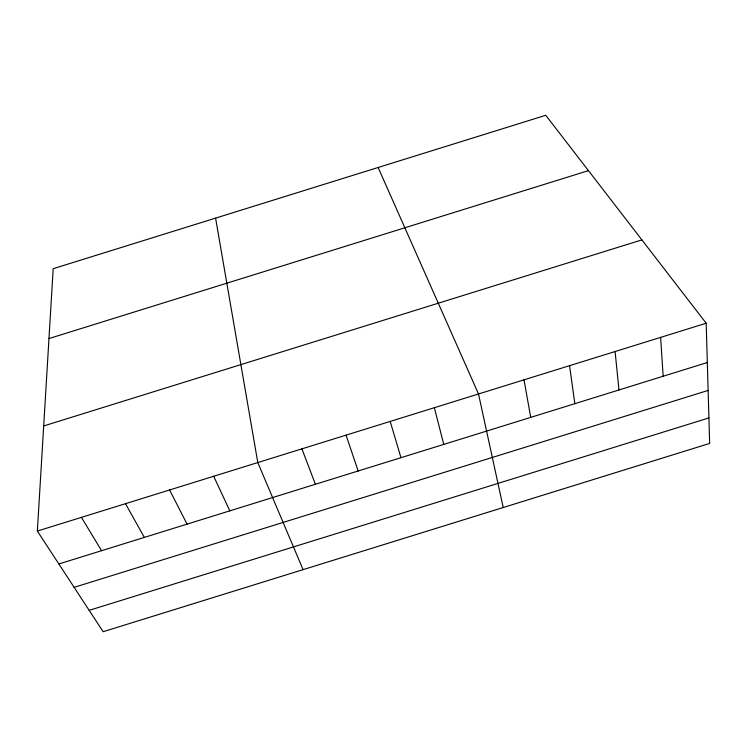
<?xml version="1.0" encoding="UTF-8"?>
<svg xmlns="http://www.w3.org/2000/svg" width="747" height="747" viewBox="0 0 747 747"><rect width="100%" height="100%" fill="white"/><g stroke="black" fill="none" stroke-linecap="round" stroke-linejoin="round"><path stroke-width="1.12" d="M37.35 531.07L53.186 268.696L545.758 115.29L706.186 323.227L709.65 443.438L103.142 631.71L37.35 531.07L706.186 323.227M48.966 338.559L588.459 170.633M43.69 425.949L641.888 239.89M58.854 563.966L707.316 362.528M74.13 587.338L708.119 390.438M89.173 610.346L708.912 417.918M81.423 517.372L101.583 550.698M125.496 503.674L144.32 537.42M169.588 489.976L187.077 524.142M213.689 476.269L229.833 510.855M378.131 167.496L478.51 393.977L503.217 507.521M303.077 569.653L257.799 462.561L215.584 218.115M301.919 448.854L315.374 484.28M346.057 435.137L358.168 470.993M390.195 421.42L400.962 457.696M434.352 407.703L443.774 444.4M524.02 379.84L530.715 417.386M569.55 365.685L574.845 403.679M615.08 351.538L618.992 389.962M660.628 337.383L663.149 376.245"/></g></svg>
